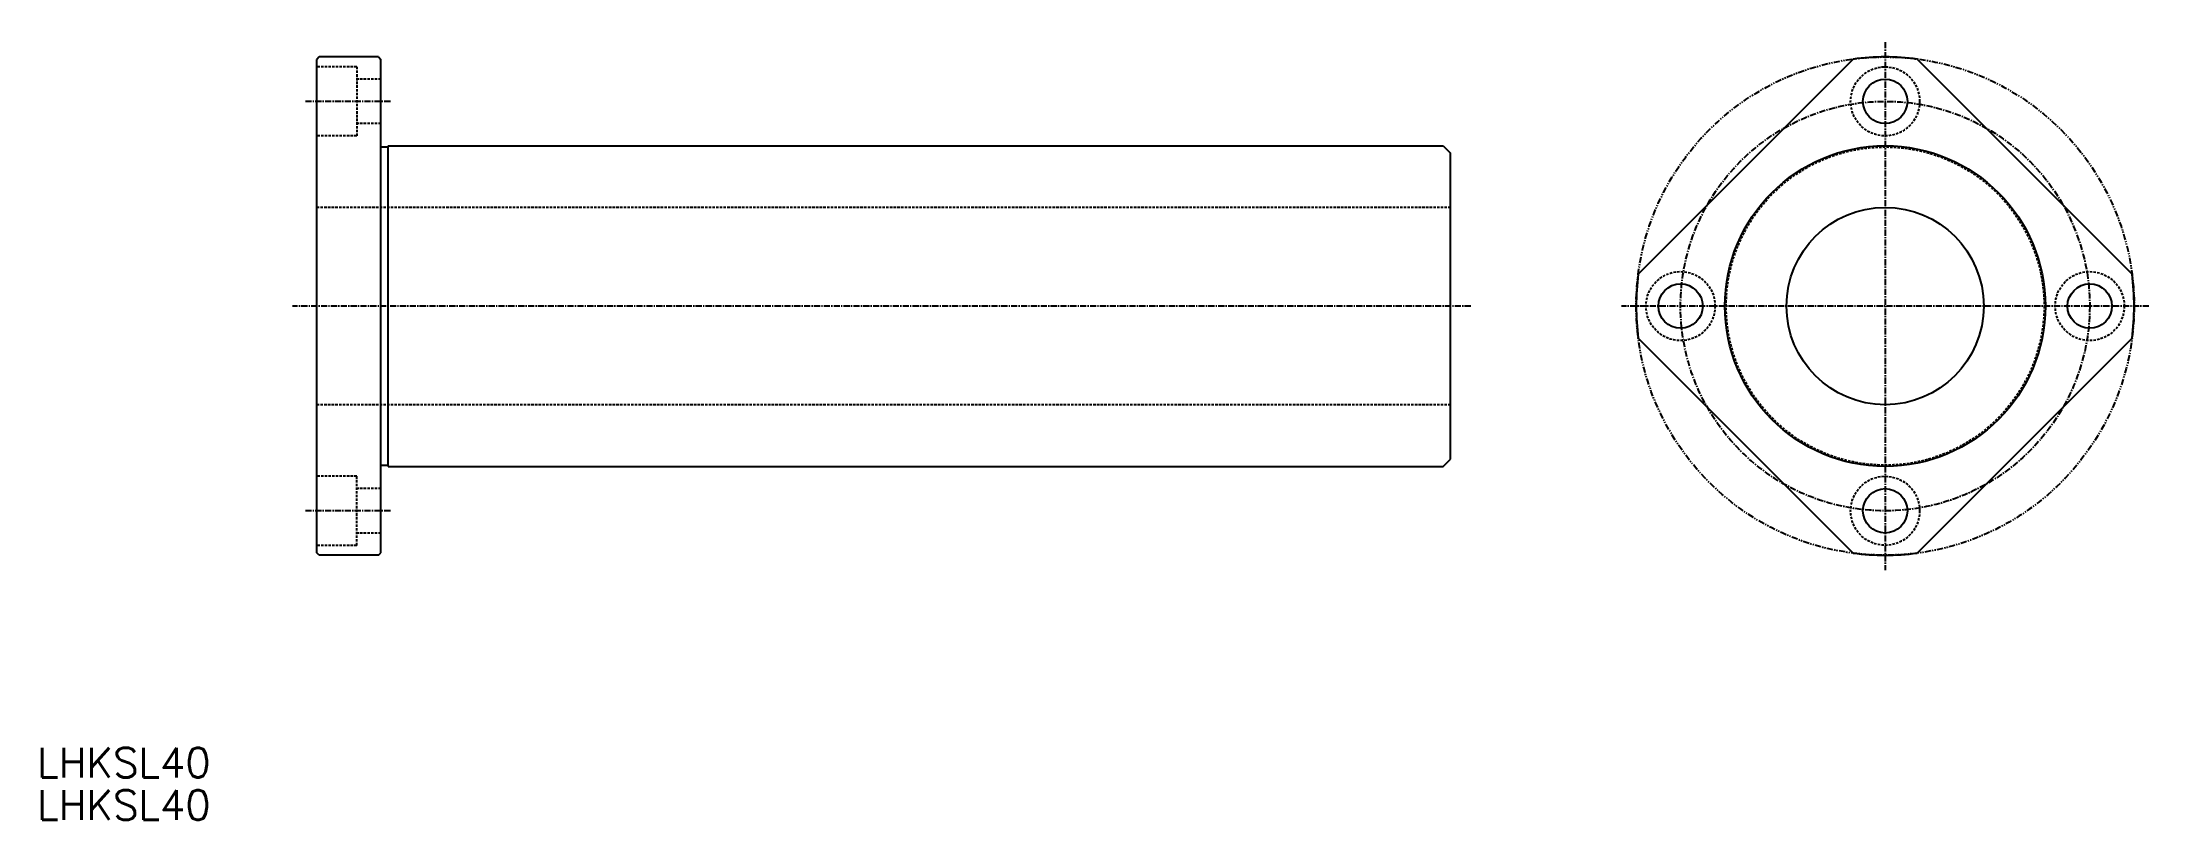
# Model space of a CAD drawing. Extents: x 97 to 525, y -465 to -307.
import ezdxf

# ---------------------------------------------------------------- set-up
doc = ezdxf.new("R2010")
doc.units = 0
for name, pattern in [('CENTER', [2, 1.25, -0.25, 0.25, -0.25]), ('DASHED', [0.75, 0.5, -0.25]), ('PHANTOM', [2.5, 1.25, -0.25, 0.25, -0.25, 0.25, -0.25])]:
    doc.linetypes.add(name, pattern=pattern)
doc.layers.get('0').update_dxf_attribs({"linetype": 'CONTINUOUS'})
doc.layers.add('CENTER', color=1, linetype='CENTER')
doc.styles.get("Standard").update_dxf_attribs({"font": 'txt.shx', "bigfont": 'bigfont.shx'})

msp = doc.modelspace()

# ---------------------------------------------------------------- linework, layer by layer
at = {"color": 7, "linetype": 'CONTINUOUS'}
for p, q in [((153.42, -310.46), (152.92, -310.96)), ((152.92, -410.96), (152.92, -310.96)), ((165.42, -310.46), (153.42, -310.46)), ((165.42, -310.46), (165.92, -310.96)), ((165.92, -410.96), (165.92, -310.96)), ((464.58, -310.88), (420.98, -354.48)), ((521.15, -354.48), (477.55, -310.88)), ((165.92, -328.71), (167.42, -328.71)), ((167.42, -328.46), (381.42, -328.46)), ((167.42, -393.46), (167.42, -328.46)), ((381.42, -328.46), (382.92, -329.96)), ((382.92, -391.96), (382.92, -329.96)), ((420.98, -367.45), (464.58, -411.04)), ((521.15, -367.45), (477.55, -411.04)), ((381.42, -393.46), (382.92, -391.96)), ((165.92, -393.21), (167.42, -393.21)), ((167.42, -393.46), (381.42, -393.46)), ((179.05, -393.46), (179.05, -393.46)), ((192.17, -393.46), (192.17, -393.46)), ((153.42, -411.46), (152.92, -410.96)), ((165.42, -411.46), (153.42, -411.46)), ((165.42, -411.46), (165.92, -410.96))]:
    msp.add_line(p, q, dxfattribs=at)
at = {"color": 3, "linetype": 'DASHED'}
for p, q in [((161.02, -312.46), (152.92, -312.46)), ((161.02, -312.46), (161.02, -326.46)), ((165.92, -314.96), (161.02, -314.96)), ((165.92, -323.96), (161.02, -323.96)), ((161.02, -326.46), (152.92, -326.46)), ((382.92, -340.96), (152.92, -340.96)), ((382.92, -380.96), (152.92, -380.96)), ((161.02, -395.46), (152.92, -395.46)), ((161.02, -409.46), (161.02, -395.46)), ((165.92, -397.96), (161.02, -397.96)), ((161.02, -409.46), (152.92, -409.46)), ((165.92, -406.96), (161.02, -406.96))]:
    msp.add_line(p, q, dxfattribs=at)
at = {"color": 3, "linetype": 'PHANTOM'}
msp.add_circle((471.07, -360.96), 50.5, dxfattribs=at)
at = {"color": 3, "linetype": 'DASHED'}
for centre, radius in [((471.07, -319.46), 7), ((471.07, -360.96), 32.25), ((429.57, -360.96), 7), ((512.57, -360.96), 7), ((471.07, -402.46), 7)]:
    msp.add_circle(centre, radius, dxfattribs=at)
at = {"color": 7, "linetype": 'CONTINUOUS'}
for centre, radius in [((471.07, -319.46), 4.5), ((471.07, -360.96), 32.5), ((471.07, -360.96), 20), ((429.57, -360.96), 4.5), ((512.57, -360.96), 4.5), ((471.07, -402.46), 4.5)]:
    msp.add_circle(centre, radius, dxfattribs=at)
for centre, radius, start, end in [((471.07, -360.96), 50.5, 82.6198, 97.3802), ((381.42, -329.96), 1.5, 89.8875, 90), ((381.42, -329.96), 1.5, 0, 0.1125), ((471.07, -360.96), 50.5, 172.6198, 187.3802), ((471.07, -360.96), 50.5, 352.6198, 7.3802), ((381.42, -391.96), 1.5, 359.8875, 0), ((381.42, -391.96), 1.5, 270, 270.1125), ((471.07, -360.96), 50.5, 262.6198, 277.3802)]:
    msp.add_arc(centre, radius, start, end, dxfattribs=at)
at = {"layer": 'CENTER', "color": 1, "linetype": 'CENTER'}
for p, q in [((471.07, -307.46), (471.07, -414.46)), ((167.84, -319.46), (150.58, -319.46)), ((387.02, -360.96), (148.02, -360.96)), ((524.57, -360.96), (417.57, -360.96)), ((167.84, -402.46), (150.58, -402.46))]:
    msp.add_line(p, q, dxfattribs=at)
msp.add_circle((471.07, -360.96), 41.5, dxfattribs=at)

# ---------------------------------------------------------------- texts
at = {"color": 7, "linetype": 'CONTINUOUS'}
for p in [(96.17, -456.5), (96.17, -465.1)]:
    msp.add_text('LHKSL40', height=6, dxfattribs=at).set_placement(p)

doc.saveas('drawing.dxf')
